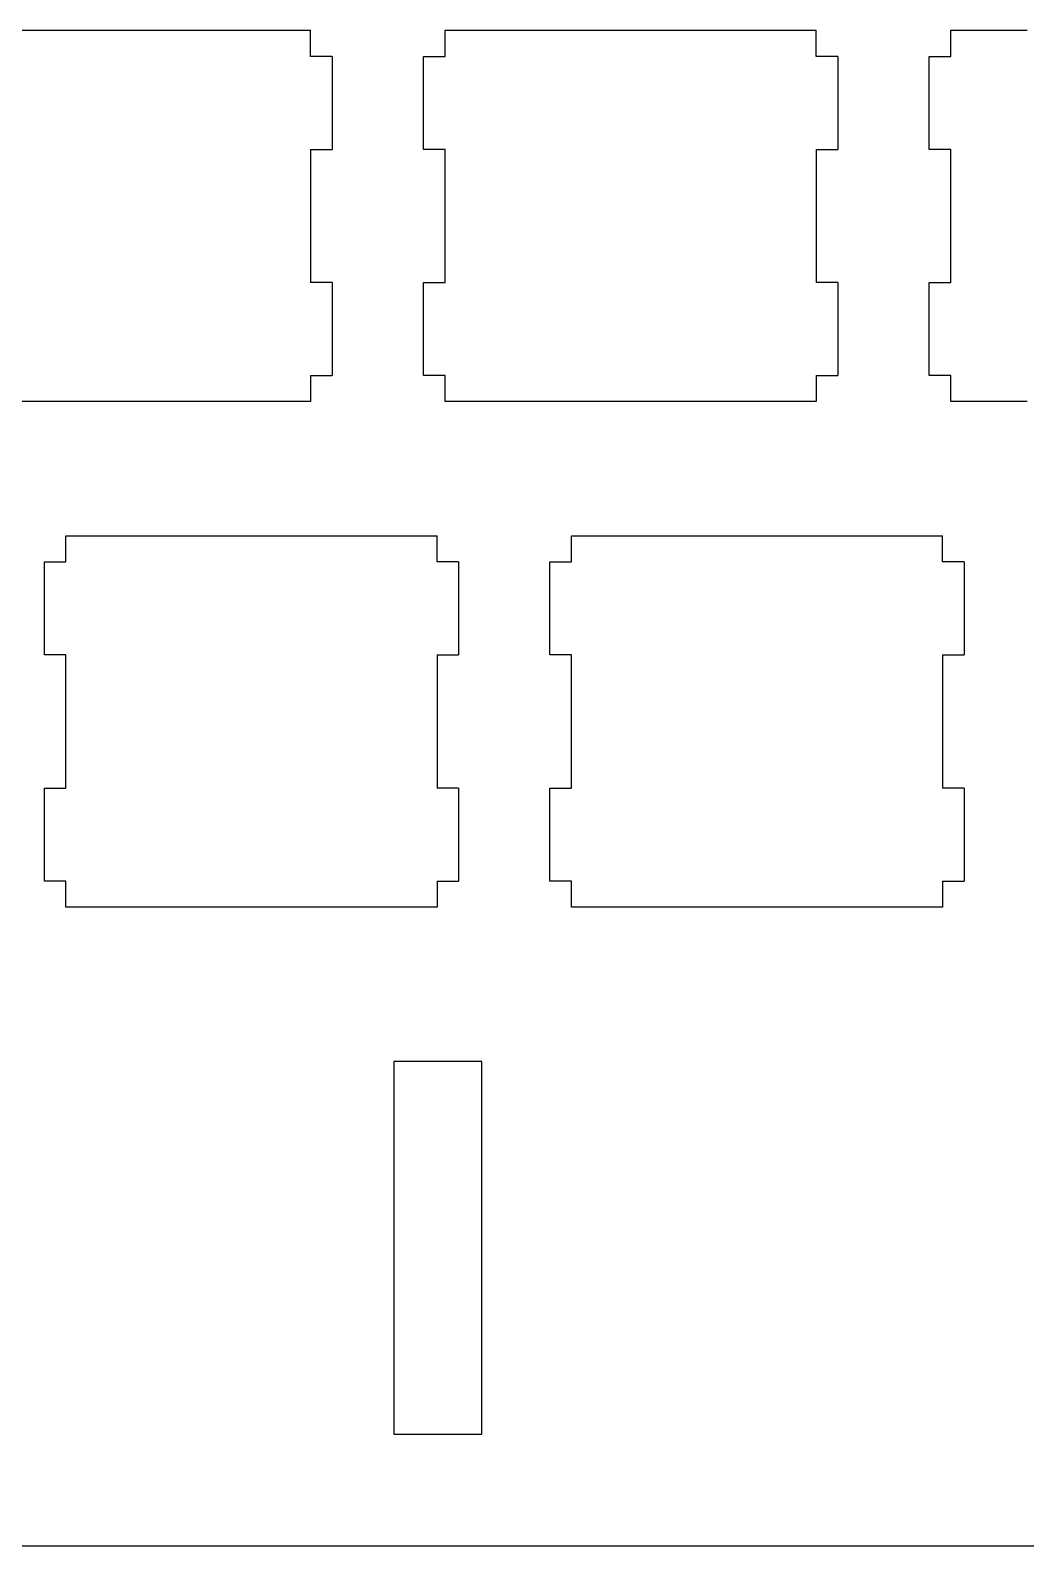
# Model space of a CAD drawing. Extents: x 16 to 306, y 20 to 120.
# Drawn here: x 76.7 to 114.1, y 19.8 to 76.7 of the extents above; entities that cross this region are included whole.
import ezdxf

# ---------------------------------------------------------------- set-up
doc = ezdxf.new("R2010")
doc.units = 0
doc.layers.add('LAYER_1', color=7, linetype='CONTINUOUS')

msp = doc.modelspace()

# ---------------------------------------------------------------- linework, layer by layer
at = {"layer": 'LAYER_1', "linetype": 'BYBLOCK'}
msp.add_line((20.023, 19.775), (280.468, 19.775), dxfattribs=at)
msp.add_lwpolyline([(90.348, 37.968), (90.348, 23.968), (93.648, 23.968), (93.648, 37.968)], close=True, dxfattribs=at)
msp.add_lwpolyline([(90.348, 37.968), (90.348, 23.968), (93.648, 23.968), (93.648, 37.968)], close=True, dxfattribs=at)
for points in [[(76.14, 76.718, 0), (76.888, 76.718, 0), (77.685, 76.718, 0), (78.519, 76.718, 0), (79.376, 76.718, 0), (80.246, 76.718, 0), (81.115, 76.718, 0), (81.973, 76.718, 0), (82.806, 76.718, 0), (83.603, 76.718, 0), (84.351, 76.718, 0), (85.039, 76.718, 0), (85.655, 76.718, 0), (86.185, 76.718, 0), (86.619, 76.718, 0), (86.944, 76.718, 0), (87.148, 76.718, 0), (87.218, 76.718, 0)], [(87.218, 75.739, 0), (87.218, 75.744, 0), (87.218, 75.759, 0), (87.218, 75.781, 0), (87.218, 75.812, 0), (87.218, 75.849, 0), (87.218, 75.892, 0), (87.218, 75.94, 0), (87.218, 75.993, 0), (87.218, 76.049, 0), (87.218, 76.107, 0), (87.218, 76.168, 0), (87.218, 76.229, 0), (87.218, 76.29, 0), (87.218, 76.35, 0), (87.218, 76.408, 0), (87.218, 76.464, 0), (87.218, 76.517, 0), (87.218, 76.565, 0), (87.218, 76.608, 0), (87.218, 76.645, 0), (87.218, 76.676, 0), (87.218, 76.699, 0), (87.218, 76.713, 0), (87.218, 76.718, 0)], [(92.273, 76.718, 0), (92.344, 76.718, 0), (92.547, 76.718, 0), (92.872, 76.718, 0), (93.306, 76.718, 0), (93.837, 76.718, 0), (94.452, 76.718, 0), (95.14, 76.718, 0), (95.888, 76.718, 0), (96.685, 76.718, 0), (97.519, 76.718, 0), (98.376, 76.718, 0), (99.246, 76.718, 0), (100.115, 76.718, 0), (100.973, 76.718, 0), (101.806, 76.718, 0), (102.603, 76.718, 0), (103.351, 76.718, 0), (104.039, 76.718, 0), (104.655, 76.718, 0), (105.185, 76.718, 0), (105.619, 76.718, 0), (105.944, 76.718, 0), (106.148, 76.718, 0), (106.218, 76.718, 0)], [(92.273, 75.739, 0), (92.273, 75.744, 0), (92.273, 75.759, 0), (92.273, 75.781, 0), (92.273, 75.812, 0), (92.273, 75.849, 0), (92.273, 75.892, 0), (92.273, 75.94, 0), (92.273, 75.993, 0), (92.273, 76.049, 0), (92.273, 76.107, 0), (92.273, 76.168, 0), (92.273, 76.229, 0), (92.273, 76.29, 0), (92.273, 76.35, 0), (92.273, 76.408, 0), (92.273, 76.464, 0), (92.273, 76.517, 0), (92.273, 76.565, 0), (92.273, 76.608, 0), (92.273, 76.645, 0), (92.273, 76.676, 0), (92.273, 76.699, 0), (92.273, 76.713, 0), (92.273, 76.718, 0)], [(106.218, 75.739, 0), (106.218, 75.744, 0), (106.218, 75.759, 0), (106.218, 75.781, 0), (106.218, 75.812, 0), (106.218, 75.849, 0), (106.218, 75.892, 0), (106.218, 75.94, 0), (106.218, 75.993, 0), (106.218, 76.049, 0), (106.218, 76.107, 0), (106.218, 76.168, 0), (106.218, 76.229, 0), (106.218, 76.29, 0), (106.218, 76.35, 0), (106.218, 76.408, 0), (106.218, 76.464, 0), (106.218, 76.517, 0), (106.218, 76.565, 0), (106.218, 76.608, 0), (106.218, 76.645, 0), (106.218, 76.676, 0), (106.218, 76.699, 0), (106.218, 76.713, 0), (106.218, 76.718, 0)], [(111.273, 76.718, 0), (111.344, 76.718, 0), (111.547, 76.718, 0), (111.872, 76.718, 0), (112.306, 76.718, 0), (112.837, 76.718, 0), (113.452, 76.718, 0), (114.14, 76.718, 0)], [(111.273, 75.739, 0), (111.273, 75.744, 0), (111.273, 75.759, 0), (111.273, 75.781, 0), (111.273, 75.812, 0), (111.273, 75.849, 0), (111.273, 75.892, 0), (111.273, 75.94, 0), (111.273, 75.993, 0), (111.273, 76.049, 0), (111.273, 76.107, 0), (111.273, 76.168, 0), (111.273, 76.229, 0), (111.273, 76.29, 0), (111.273, 76.35, 0), (111.273, 76.408, 0), (111.273, 76.464, 0), (111.273, 76.517, 0), (111.273, 76.565, 0), (111.273, 76.608, 0), (111.273, 76.645, 0), (111.273, 76.676, 0), (111.273, 76.699, 0), (111.273, 76.713, 0), (111.273, 76.718, 0)], [(88.03, 75.739, 0), (88.025, 75.739, 0), (88.014, 75.739, 0), (87.995, 75.739, 0), (87.969, 75.739, 0), (87.939, 75.739, 0), (87.903, 75.739, 0), (87.863, 75.739, 0), (87.819, 75.739, 0), (87.773, 75.739, 0), (87.724, 75.739, 0), (87.674, 75.739, 0), (87.624, 75.739, 0), (87.573, 75.739, 0), (87.523, 75.739, 0), (87.475, 75.739, 0), (87.429, 75.739, 0), (87.385, 75.739, 0), (87.345, 75.739, 0), (87.309, 75.739, 0), (87.278, 75.739, 0), (87.253, 75.739, 0), (87.234, 75.739, 0), (87.222, 75.739, 0), (87.218, 75.739, 0)], [(88.03, 75.739, 0), (88.03, 75.722, 0), (88.03, 75.671, 0), (88.03, 75.589, 0), (88.03, 75.48, 0), (88.03, 75.348, 0), (88.03, 75.193, 0), (88.03, 75.021, 0), (88.03, 74.833, 0), (88.03, 74.634, 0), (88.03, 74.425, 0), (88.03, 74.21, 0), (88.03, 73.992, 0), (88.03, 73.774, 0), (88.03, 73.56, 0), (88.03, 73.351, 0), (88.03, 73.151, 0), (88.03, 72.964, 0), (88.03, 72.791, 0), (88.03, 72.637, 0), (88.03, 72.504, 0), (88.03, 72.396, 0), (88.03, 72.314, 0), (88.03, 72.263, 0), (88.03, 72.245, 0)], [(91.462, 72.245, 0), (91.462, 72.263, 0), (91.462, 72.314, 0), (91.462, 72.396, 0), (91.462, 72.504, 0), (91.462, 72.637, 0), (91.462, 72.791, 0), (91.462, 72.964, 0), (91.462, 73.151, 0), (91.462, 73.351, 0), (91.462, 73.56, 0), (91.462, 73.774, 0), (91.462, 73.992, 0), (91.462, 74.21, 0), (91.462, 74.425, 0), (91.462, 74.634, 0), (91.462, 74.833, 0), (91.462, 75.021, 0), (91.462, 75.193, 0), (91.462, 75.348, 0), (91.462, 75.48, 0), (91.462, 75.589, 0), (91.462, 75.671, 0), (91.462, 75.722, 0), (91.462, 75.739, 0)], [(91.462, 75.739, 0), (91.466, 75.739, 0), (91.478, 75.739, 0), (91.497, 75.739, 0), (91.522, 75.739, 0), (91.553, 75.739, 0), (91.588, 75.739, 0), (91.628, 75.739, 0), (91.672, 75.739, 0), (91.718, 75.739, 0), (91.767, 75.739, 0), (91.817, 75.739, 0), (91.867, 75.739, 0), (91.918, 75.739, 0), (91.968, 75.739, 0), (92.016, 75.739, 0), (92.063, 75.739, 0), (92.106, 75.739, 0), (92.146, 75.739, 0), (92.182, 75.739, 0), (92.213, 75.739, 0), (92.238, 75.739, 0), (92.257, 75.739, 0), (92.269, 75.739, 0), (92.273, 75.739, 0)], [(107.03, 75.739, 0), (107.025, 75.739, 0), (107.014, 75.739, 0), (106.995, 75.739, 0), (106.969, 75.739, 0), (106.939, 75.739, 0), (106.903, 75.739, 0), (106.863, 75.739, 0), (106.819, 75.739, 0), (106.773, 75.739, 0), (106.724, 75.739, 0), (106.674, 75.739, 0), (106.624, 75.739, 0), (106.573, 75.739, 0), (106.523, 75.739, 0), (106.475, 75.739, 0), (106.429, 75.739, 0), (106.385, 75.739, 0), (106.345, 75.739, 0), (106.309, 75.739, 0), (106.278, 75.739, 0), (106.253, 75.739, 0), (106.234, 75.739, 0), (106.222, 75.739, 0), (106.218, 75.739, 0)], [(107.03, 75.739, 0), (107.03, 75.722, 0), (107.03, 75.671, 0), (107.03, 75.589, 0), (107.03, 75.48, 0), (107.03, 75.348, 0), (107.03, 75.193, 0), (107.03, 75.021, 0), (107.03, 74.833, 0), (107.03, 74.634, 0), (107.03, 74.425, 0), (107.03, 74.21, 0), (107.03, 73.992, 0), (107.03, 73.774, 0), (107.03, 73.56, 0), (107.03, 73.351, 0), (107.03, 73.151, 0), (107.03, 72.964, 0), (107.03, 72.791, 0), (107.03, 72.637, 0), (107.03, 72.504, 0), (107.03, 72.396, 0), (107.03, 72.314, 0), (107.03, 72.263, 0), (107.03, 72.245, 0)], [(110.462, 72.245, 0), (110.462, 72.263, 0), (110.462, 72.314, 0), (110.462, 72.396, 0), (110.462, 72.504, 0), (110.462, 72.637, 0), (110.462, 72.791, 0), (110.462, 72.964, 0), (110.462, 73.151, 0), (110.462, 73.351, 0), (110.462, 73.56, 0), (110.462, 73.774, 0), (110.462, 73.992, 0), (110.462, 74.21, 0), (110.462, 74.425, 0), (110.462, 74.634, 0), (110.462, 74.833, 0), (110.462, 75.021, 0), (110.462, 75.193, 0), (110.462, 75.348, 0), (110.462, 75.48, 0), (110.462, 75.589, 0), (110.462, 75.671, 0), (110.462, 75.722, 0), (110.462, 75.739, 0)], [(110.462, 75.739, 0), (110.466, 75.739, 0), (110.478, 75.739, 0), (110.497, 75.739, 0), (110.522, 75.739, 0), (110.553, 75.739, 0), (110.588, 75.739, 0), (110.628, 75.739, 0), (110.672, 75.739, 0), (110.718, 75.739, 0), (110.767, 75.739, 0), (110.817, 75.739, 0), (110.867, 75.739, 0), (110.918, 75.739, 0), (110.968, 75.739, 0), (111.016, 75.739, 0), (111.063, 75.739, 0), (111.106, 75.739, 0), (111.146, 75.739, 0), (111.182, 75.739, 0), (111.213, 75.739, 0), (111.238, 75.739, 0), (111.257, 75.739, 0), (111.269, 75.739, 0), (111.273, 75.739, 0)], [(87.218, 72.245, 0), (87.218, 72.22, 0), (87.218, 72.147, 0), (87.218, 72.031, 0), (87.218, 71.875, 0), (87.218, 71.685, 0), (87.218, 71.464, 0), (87.218, 71.217, 0), (87.218, 70.949, 0), (87.218, 70.663, 0), (87.218, 70.365, 0), (87.218, 70.057, 0), (87.218, 69.745, 0), (87.218, 69.434, 0), (87.218, 69.126, 0), (87.218, 68.827, 0), (87.218, 68.542, 0), (87.218, 68.273, 0), (87.218, 68.027, 0), (87.218, 67.806, 0), (87.218, 67.616, 0), (87.218, 67.46, 0), (87.218, 67.344, 0), (87.218, 67.271, 0), (87.218, 67.245, 0)], [(87.218, 72.245, 0), (87.222, 72.245, 0), (87.234, 72.245, 0), (87.253, 72.245, 0), (87.278, 72.245, 0), (87.309, 72.245, 0), (87.345, 72.245, 0), (87.385, 72.245, 0), (87.429, 72.245, 0), (87.475, 72.245, 0), (87.523, 72.245, 0), (87.573, 72.245, 0), (87.624, 72.245, 0), (87.674, 72.245, 0), (87.724, 72.245, 0), (87.773, 72.245, 0), (87.819, 72.245, 0), (87.863, 72.245, 0), (87.903, 72.245, 0), (87.939, 72.245, 0), (87.969, 72.245, 0), (87.995, 72.245, 0), (88.014, 72.245, 0), (88.025, 72.245, 0), (88.03, 72.245, 0)], [(92.273, 72.245, 0), (92.269, 72.245, 0), (92.257, 72.245, 0), (92.238, 72.245, 0), (92.213, 72.245, 0), (92.182, 72.245, 0), (92.146, 72.245, 0), (92.106, 72.245, 0), (92.063, 72.245, 0), (92.016, 72.245, 0), (91.968, 72.245, 0), (91.918, 72.245, 0), (91.867, 72.245, 0), (91.817, 72.245, 0), (91.767, 72.245, 0), (91.718, 72.245, 0), (91.672, 72.245, 0), (91.628, 72.245, 0), (91.588, 72.245, 0), (91.553, 72.245, 0), (91.522, 72.245, 0), (91.497, 72.245, 0), (91.478, 72.245, 0), (91.466, 72.245, 0), (91.462, 72.245, 0)], [(92.273, 67.245, 0), (92.273, 67.271, 0), (92.273, 67.344, 0), (92.273, 67.46, 0), (92.273, 67.616, 0), (92.273, 67.806, 0), (92.273, 68.027, 0), (92.273, 68.273, 0), (92.273, 68.542, 0), (92.273, 68.827, 0), (92.273, 69.126, 0), (92.273, 69.434, 0), (92.273, 69.745, 0), (92.273, 70.057, 0), (92.273, 70.365, 0), (92.273, 70.663, 0), (92.273, 70.949, 0), (92.273, 71.217, 0), (92.273, 71.464, 0), (92.273, 71.685, 0), (92.273, 71.875, 0), (92.273, 72.031, 0), (92.273, 72.147, 0), (92.273, 72.22, 0), (92.273, 72.245, 0)], [(106.218, 72.245, 0), (106.218, 72.22, 0), (106.218, 72.147, 0), (106.218, 72.031, 0), (106.218, 71.875, 0), (106.218, 71.685, 0), (106.218, 71.464, 0), (106.218, 71.217, 0), (106.218, 70.949, 0), (106.218, 70.663, 0), (106.218, 70.365, 0), (106.218, 70.057, 0), (106.218, 69.745, 0), (106.218, 69.434, 0), (106.218, 69.126, 0), (106.218, 68.827, 0), (106.218, 68.542, 0), (106.218, 68.273, 0), (106.218, 68.027, 0), (106.218, 67.806, 0), (106.218, 67.616, 0), (106.218, 67.46, 0), (106.218, 67.344, 0), (106.218, 67.271, 0), (106.218, 67.245, 0)], [(106.218, 72.245, 0), (106.222, 72.245, 0), (106.234, 72.245, 0), (106.253, 72.245, 0), (106.278, 72.245, 0), (106.309, 72.245, 0), (106.345, 72.245, 0), (106.385, 72.245, 0), (106.429, 72.245, 0), (106.475, 72.245, 0), (106.523, 72.245, 0), (106.573, 72.245, 0), (106.624, 72.245, 0), (106.674, 72.245, 0), (106.724, 72.245, 0), (106.773, 72.245, 0), (106.819, 72.245, 0), (106.863, 72.245, 0), (106.903, 72.245, 0), (106.939, 72.245, 0), (106.969, 72.245, 0), (106.995, 72.245, 0), (107.014, 72.245, 0), (107.025, 72.245, 0), (107.03, 72.245, 0)], [(111.273, 72.245, 0), (111.269, 72.245, 0), (111.257, 72.245, 0), (111.238, 72.245, 0), (111.213, 72.245, 0), (111.182, 72.245, 0), (111.146, 72.245, 0), (111.106, 72.245, 0), (111.063, 72.245, 0), (111.016, 72.245, 0), (110.968, 72.245, 0), (110.918, 72.245, 0), (110.867, 72.245, 0), (110.817, 72.245, 0), (110.767, 72.245, 0), (110.718, 72.245, 0), (110.672, 72.245, 0), (110.628, 72.245, 0), (110.588, 72.245, 0), (110.553, 72.245, 0), (110.522, 72.245, 0), (110.497, 72.245, 0), (110.478, 72.245, 0), (110.466, 72.245, 0), (110.462, 72.245, 0)], [(111.273, 67.245, 0), (111.273, 67.271, 0), (111.273, 67.344, 0), (111.273, 67.46, 0), (111.273, 67.616, 0), (111.273, 67.806, 0), (111.273, 68.027, 0), (111.273, 68.273, 0), (111.273, 68.542, 0), (111.273, 68.827, 0), (111.273, 69.126, 0), (111.273, 69.434, 0), (111.273, 69.745, 0), (111.273, 70.057, 0), (111.273, 70.365, 0), (111.273, 70.663, 0), (111.273, 70.949, 0), (111.273, 71.217, 0), (111.273, 71.464, 0), (111.273, 71.685, 0), (111.273, 71.875, 0), (111.273, 72.031, 0), (111.273, 72.147, 0), (111.273, 72.22, 0), (111.273, 72.245, 0)], [(88.03, 67.245, 0), (88.025, 67.245, 0), (88.014, 67.245, 0), (87.995, 67.245, 0), (87.969, 67.245, 0), (87.939, 67.245, 0), (87.903, 67.245, 0), (87.863, 67.245, 0), (87.819, 67.245, 0), (87.773, 67.245, 0), (87.724, 67.245, 0), (87.674, 67.245, 0), (87.624, 67.245, 0), (87.573, 67.245, 0), (87.523, 67.245, 0), (87.475, 67.245, 0), (87.429, 67.245, 0), (87.385, 67.245, 0), (87.345, 67.245, 0), (87.309, 67.245, 0), (87.278, 67.245, 0), (87.253, 67.245, 0), (87.234, 67.245, 0), (87.222, 67.245, 0), (87.218, 67.245, 0)], [(88.03, 67.245, 0), (88.03, 67.228, 0), (88.03, 67.177, 0), (88.03, 67.095, 0), (88.03, 66.987, 0), (88.03, 66.854, 0), (88.03, 66.699, 0), (88.03, 66.527, 0), (88.03, 66.34, 0), (88.03, 66.14, 0), (88.03, 65.931, 0), (88.03, 65.716, 0), (88.03, 65.498, 0), (88.03, 65.281, 0), (88.03, 65.066, 0), (88.03, 64.857, 0), (88.03, 64.657, 0), (88.03, 64.47, 0), (88.03, 64.297, 0), (88.03, 64.143, 0), (88.03, 64.01, 0), (88.03, 63.902, 0), (88.03, 63.82, 0), (88.03, 63.769, 0), (88.03, 63.751, 0)], [(91.462, 63.751, 0), (91.462, 63.769, 0), (91.462, 63.82, 0), (91.462, 63.902, 0), (91.462, 64.01, 0), (91.462, 64.143, 0), (91.462, 64.297, 0), (91.462, 64.47, 0), (91.462, 64.657, 0), (91.462, 64.857, 0), (91.462, 65.066, 0), (91.462, 65.281, 0), (91.462, 65.498, 0), (91.462, 65.716, 0), (91.462, 65.931, 0), (91.462, 66.14, 0), (91.462, 66.34, 0), (91.462, 66.527, 0), (91.462, 66.699, 0), (91.462, 66.854, 0), (91.462, 66.987, 0), (91.462, 67.095, 0), (91.462, 67.177, 0), (91.462, 67.228, 0), (91.462, 67.245, 0)], [(91.462, 67.245, 0), (91.466, 67.245, 0), (91.478, 67.245, 0), (91.497, 67.245, 0), (91.522, 67.245, 0), (91.553, 67.245, 0), (91.588, 67.245, 0), (91.628, 67.245, 0), (91.672, 67.245, 0), (91.718, 67.245, 0), (91.767, 67.245, 0), (91.817, 67.245, 0), (91.867, 67.245, 0), (91.918, 67.245, 0), (91.968, 67.245, 0), (92.016, 67.245, 0), (92.063, 67.245, 0), (92.106, 67.245, 0), (92.146, 67.245, 0), (92.182, 67.245, 0), (92.213, 67.245, 0), (92.238, 67.245, 0), (92.257, 67.245, 0), (92.269, 67.245, 0), (92.273, 67.245, 0)], [(107.03, 67.245, 0), (107.025, 67.245, 0), (107.014, 67.245, 0), (106.995, 67.245, 0), (106.969, 67.245, 0), (106.939, 67.245, 0), (106.903, 67.245, 0), (106.863, 67.245, 0), (106.819, 67.245, 0), (106.773, 67.245, 0), (106.724, 67.245, 0), (106.674, 67.245, 0), (106.624, 67.245, 0), (106.573, 67.245, 0), (106.523, 67.245, 0), (106.475, 67.245, 0), (106.429, 67.245, 0), (106.385, 67.245, 0), (106.345, 67.245, 0), (106.309, 67.245, 0), (106.278, 67.245, 0), (106.253, 67.245, 0), (106.234, 67.245, 0), (106.222, 67.245, 0), (106.218, 67.245, 0)], [(107.03, 67.245, 0), (107.03, 67.228, 0), (107.03, 67.177, 0), (107.03, 67.095, 0), (107.03, 66.987, 0), (107.03, 66.854, 0), (107.03, 66.699, 0), (107.03, 66.527, 0), (107.03, 66.34, 0), (107.03, 66.14, 0), (107.03, 65.931, 0), (107.03, 65.716, 0), (107.03, 65.498, 0), (107.03, 65.281, 0), (107.03, 65.066, 0), (107.03, 64.857, 0), (107.03, 64.657, 0), (107.03, 64.47, 0), (107.03, 64.297, 0), (107.03, 64.143, 0), (107.03, 64.01, 0), (107.03, 63.902, 0), (107.03, 63.82, 0), (107.03, 63.769, 0), (107.03, 63.751, 0)], [(110.462, 63.751, 0), (110.462, 63.769, 0), (110.462, 63.82, 0), (110.462, 63.902, 0), (110.462, 64.01, 0), (110.462, 64.143, 0), (110.462, 64.297, 0), (110.462, 64.47, 0), (110.462, 64.657, 0), (110.462, 64.857, 0), (110.462, 65.066, 0), (110.462, 65.281, 0), (110.462, 65.498, 0), (110.462, 65.716, 0), (110.462, 65.931, 0), (110.462, 66.14, 0), (110.462, 66.34, 0), (110.462, 66.527, 0), (110.462, 66.699, 0), (110.462, 66.854, 0), (110.462, 66.987, 0), (110.462, 67.095, 0), (110.462, 67.177, 0), (110.462, 67.228, 0), (110.462, 67.245, 0)], [(110.462, 67.245, 0), (110.466, 67.245, 0), (110.478, 67.245, 0), (110.497, 67.245, 0), (110.522, 67.245, 0), (110.553, 67.245, 0), (110.588, 67.245, 0), (110.628, 67.245, 0), (110.672, 67.245, 0), (110.718, 67.245, 0), (110.767, 67.245, 0), (110.817, 67.245, 0), (110.867, 67.245, 0), (110.918, 67.245, 0), (110.968, 67.245, 0), (111.016, 67.245, 0), (111.063, 67.245, 0), (111.106, 67.245, 0), (111.146, 67.245, 0), (111.182, 67.245, 0), (111.213, 67.245, 0), (111.238, 67.245, 0), (111.257, 67.245, 0), (111.269, 67.245, 0), (111.273, 67.245, 0)], [(87.218, 63.751, 0), (87.222, 63.751, 0), (87.234, 63.751, 0), (87.253, 63.751, 0), (87.278, 63.751, 0), (87.309, 63.751, 0), (87.345, 63.751, 0), (87.385, 63.751, 0), (87.429, 63.751, 0), (87.475, 63.751, 0), (87.523, 63.751, 0), (87.573, 63.751, 0), (87.624, 63.751, 0), (87.674, 63.751, 0), (87.724, 63.751, 0), (87.773, 63.751, 0), (87.819, 63.751, 0), (87.863, 63.751, 0), (87.903, 63.751, 0), (87.939, 63.751, 0), (87.969, 63.751, 0), (87.995, 63.751, 0), (88.014, 63.751, 0), (88.025, 63.751, 0), (88.03, 63.751, 0)], [(87.218, 63.751, 0), (87.218, 63.747, 0), (87.218, 63.732, 0), (87.218, 63.709, 0), (87.218, 63.679, 0), (87.218, 63.642, 0), (87.218, 63.599, 0), (87.218, 63.55, 0), (87.218, 63.498, 0), (87.218, 63.442, 0), (87.218, 63.383, 0), (87.218, 63.323, 0), (87.218, 63.262, 0), (87.218, 63.201, 0), (87.218, 63.141, 0), (87.218, 63.082, 0), (87.218, 63.027, 0), (87.218, 62.974, 0), (87.218, 62.926, 0), (87.218, 62.883, 0), (87.218, 62.845, 0), (87.218, 62.815, 0), (87.218, 62.792, 0), (87.218, 62.778, 0), (87.218, 62.773, 0)], [(92.273, 63.751, 0), (92.269, 63.751, 0), (92.257, 63.751, 0), (92.238, 63.751, 0), (92.213, 63.751, 0), (92.182, 63.751, 0), (92.146, 63.751, 0), (92.106, 63.751, 0), (92.063, 63.751, 0), (92.016, 63.751, 0), (91.968, 63.751, 0), (91.918, 63.751, 0), (91.867, 63.751, 0), (91.817, 63.751, 0), (91.767, 63.751, 0), (91.718, 63.751, 0), (91.672, 63.751, 0), (91.628, 63.751, 0), (91.588, 63.751, 0), (91.553, 63.751, 0), (91.522, 63.751, 0), (91.497, 63.751, 0), (91.478, 63.751, 0), (91.466, 63.751, 0), (91.462, 63.751, 0)], [(92.273, 62.773, 0), (92.273, 62.778, 0), (92.273, 62.792, 0), (92.273, 62.815, 0), (92.273, 62.845, 0), (92.273, 62.883, 0), (92.273, 62.926, 0), (92.273, 62.974, 0), (92.273, 63.027, 0), (92.273, 63.082, 0), (92.273, 63.141, 0), (92.273, 63.201, 0), (92.273, 63.262, 0), (92.273, 63.323, 0), (92.273, 63.383, 0), (92.273, 63.442, 0), (92.273, 63.498, 0), (92.273, 63.55, 0), (92.273, 63.599, 0), (92.273, 63.642, 0), (92.273, 63.679, 0), (92.273, 63.709, 0), (92.273, 63.732, 0), (92.273, 63.747, 0), (92.273, 63.751, 0)], [(106.218, 63.751, 0), (106.222, 63.751, 0), (106.234, 63.751, 0), (106.253, 63.751, 0), (106.278, 63.751, 0), (106.309, 63.751, 0), (106.345, 63.751, 0), (106.385, 63.751, 0), (106.429, 63.751, 0), (106.475, 63.751, 0), (106.523, 63.751, 0), (106.573, 63.751, 0), (106.624, 63.751, 0), (106.674, 63.751, 0), (106.724, 63.751, 0), (106.773, 63.751, 0), (106.819, 63.751, 0), (106.863, 63.751, 0), (106.903, 63.751, 0), (106.939, 63.751, 0), (106.969, 63.751, 0), (106.995, 63.751, 0), (107.014, 63.751, 0), (107.025, 63.751, 0), (107.03, 63.751, 0)], [(106.218, 63.751, 0), (106.218, 63.747, 0), (106.218, 63.732, 0), (106.218, 63.709, 0), (106.218, 63.679, 0), (106.218, 63.642, 0), (106.218, 63.599, 0), (106.218, 63.55, 0), (106.218, 63.498, 0), (106.218, 63.442, 0), (106.218, 63.383, 0), (106.218, 63.323, 0), (106.218, 63.262, 0), (106.218, 63.201, 0), (106.218, 63.141, 0), (106.218, 63.082, 0), (106.218, 63.027, 0), (106.218, 62.974, 0), (106.218, 62.926, 0), (106.218, 62.883, 0), (106.218, 62.845, 0), (106.218, 62.815, 0), (106.218, 62.792, 0), (106.218, 62.778, 0), (106.218, 62.773, 0)], [(111.273, 63.751, 0), (111.269, 63.751, 0), (111.257, 63.751, 0), (111.238, 63.751, 0), (111.213, 63.751, 0), (111.182, 63.751, 0), (111.146, 63.751, 0), (111.106, 63.751, 0), (111.063, 63.751, 0), (111.016, 63.751, 0), (110.968, 63.751, 0), (110.918, 63.751, 0), (110.867, 63.751, 0), (110.817, 63.751, 0), (110.767, 63.751, 0), (110.718, 63.751, 0), (110.672, 63.751, 0), (110.628, 63.751, 0), (110.588, 63.751, 0), (110.553, 63.751, 0), (110.522, 63.751, 0), (110.497, 63.751, 0), (110.478, 63.751, 0), (110.466, 63.751, 0), (110.462, 63.751, 0)], [(111.273, 62.773, 0), (111.273, 62.778, 0), (111.273, 62.792, 0), (111.273, 62.815, 0), (111.273, 62.845, 0), (111.273, 62.883, 0), (111.273, 62.926, 0), (111.273, 62.974, 0), (111.273, 63.027, 0), (111.273, 63.082, 0), (111.273, 63.141, 0), (111.273, 63.201, 0), (111.273, 63.262, 0), (111.273, 63.323, 0), (111.273, 63.383, 0), (111.273, 63.442, 0), (111.273, 63.498, 0), (111.273, 63.55, 0), (111.273, 63.599, 0), (111.273, 63.642, 0), (111.273, 63.679, 0), (111.273, 63.709, 0), (111.273, 63.732, 0), (111.273, 63.747, 0), (111.273, 63.751, 0)], [(87.218, 62.773, 0), (87.148, 62.773, 0), (86.944, 62.773, 0), (86.619, 62.773, 0), (86.185, 62.773, 0), (85.655, 62.773, 0), (85.039, 62.773, 0), (84.351, 62.773, 0), (83.603, 62.773, 0), (82.806, 62.773, 0), (81.973, 62.773, 0), (81.115, 62.773, 0), (80.246, 62.773, 0), (79.376, 62.773, 0), (78.519, 62.773, 0), (77.685, 62.773, 0), (76.888, 62.773, 0), (76.14, 62.773, 0)], [(106.218, 62.773, 0), (106.148, 62.773, 0), (105.944, 62.773, 0), (105.619, 62.773, 0), (105.185, 62.773, 0), (104.655, 62.773, 0), (104.039, 62.773, 0), (103.351, 62.773, 0), (102.603, 62.773, 0), (101.806, 62.773, 0), (100.973, 62.773, 0), (100.115, 62.773, 0), (99.246, 62.773, 0), (98.376, 62.773, 0), (97.519, 62.773, 0), (96.685, 62.773, 0), (95.888, 62.773, 0), (95.14, 62.773, 0), (94.452, 62.773, 0), (93.837, 62.773, 0), (93.306, 62.773, 0), (92.872, 62.773, 0), (92.547, 62.773, 0), (92.344, 62.773, 0), (92.273, 62.773, 0)], [(114.14, 62.773, 0), (113.452, 62.773, 0), (112.837, 62.773, 0), (112.306, 62.773, 0), (111.872, 62.773, 0), (111.547, 62.773, 0), (111.344, 62.773, 0), (111.273, 62.773, 0)], [(78.023, 57.718, 0), (78.094, 57.718, 0), (78.297, 57.718, 0), (78.622, 57.718, 0), (79.056, 57.718, 0), (79.587, 57.718, 0), (80.202, 57.718, 0), (80.89, 57.718, 0), (81.638, 57.718, 0), (82.435, 57.718, 0), (83.269, 57.718, 0), (84.126, 57.718, 0), (84.996, 57.718, 0), (85.865, 57.718, 0), (86.723, 57.718, 0), (87.556, 57.718, 0), (88.353, 57.718, 0), (89.101, 57.718, 0), (89.789, 57.718, 0), (90.405, 57.718, 0), (90.935, 57.718, 0), (91.369, 57.718, 0), (91.694, 57.718, 0), (91.898, 57.718, 0), (91.968, 57.718, 0)], [(78.023, 56.739, 0), (78.023, 56.744, 0), (78.023, 56.759, 0), (78.023, 56.781, 0), (78.023, 56.812, 0), (78.023, 56.849, 0), (78.023, 56.892, 0), (78.023, 56.94, 0), (78.023, 56.993, 0), (78.023, 57.049, 0), (78.023, 57.107, 0), (78.023, 57.168, 0), (78.023, 57.229, 0), (78.023, 57.29, 0), (78.023, 57.35, 0), (78.023, 57.408, 0), (78.023, 57.464, 0), (78.023, 57.517, 0), (78.023, 57.565, 0), (78.023, 57.608, 0), (78.023, 57.645, 0), (78.023, 57.676, 0), (78.023, 57.699, 0), (78.023, 57.713, 0), (78.023, 57.718, 0)], [(91.968, 56.739, 0), (91.968, 56.744, 0), (91.968, 56.759, 0), (91.968, 56.781, 0), (91.968, 56.812, 0), (91.968, 56.849, 0), (91.968, 56.892, 0), (91.968, 56.94, 0), (91.968, 56.993, 0), (91.968, 57.049, 0), (91.968, 57.107, 0), (91.968, 57.168, 0), (91.968, 57.229, 0), (91.968, 57.29, 0), (91.968, 57.35, 0), (91.968, 57.408, 0), (91.968, 57.464, 0), (91.968, 57.517, 0), (91.968, 57.565, 0), (91.968, 57.608, 0), (91.968, 57.645, 0), (91.968, 57.676, 0), (91.968, 57.699, 0), (91.968, 57.713, 0), (91.968, 57.718, 0)], [(97.023, 57.718, 0), (97.094, 57.718, 0), (97.297, 57.718, 0), (97.622, 57.718, 0), (98.056, 57.718, 0), (98.587, 57.718, 0), (99.202, 57.718, 0), (99.89, 57.718, 0), (100.638, 57.718, 0), (101.435, 57.718, 0), (102.269, 57.718, 0), (103.126, 57.718, 0), (103.996, 57.718, 0), (104.865, 57.718, 0), (105.723, 57.718, 0), (106.556, 57.718, 0), (107.353, 57.718, 0), (108.101, 57.718, 0), (108.789, 57.718, 0), (109.405, 57.718, 0), (109.935, 57.718, 0), (110.369, 57.718, 0), (110.694, 57.718, 0), (110.898, 57.718, 0), (110.968, 57.718, 0)], [(97.023, 56.739, 0), (97.023, 56.744, 0), (97.023, 56.759, 0), (97.023, 56.781, 0), (97.023, 56.812, 0), (97.023, 56.849, 0), (97.023, 56.892, 0), (97.023, 56.94, 0), (97.023, 56.993, 0), (97.023, 57.049, 0), (97.023, 57.107, 0), (97.023, 57.168, 0), (97.023, 57.229, 0), (97.023, 57.29, 0), (97.023, 57.35, 0), (97.023, 57.408, 0), (97.023, 57.464, 0), (97.023, 57.517, 0), (97.023, 57.565, 0), (97.023, 57.608, 0), (97.023, 57.645, 0), (97.023, 57.676, 0), (97.023, 57.699, 0), (97.023, 57.713, 0), (97.023, 57.718, 0)], [(110.968, 56.739, 0), (110.968, 56.744, 0), (110.968, 56.759, 0), (110.968, 56.781, 0), (110.968, 56.812, 0), (110.968, 56.849, 0), (110.968, 56.892, 0), (110.968, 56.94, 0), (110.968, 56.993, 0), (110.968, 57.049, 0), (110.968, 57.107, 0), (110.968, 57.168, 0), (110.968, 57.229, 0), (110.968, 57.29, 0), (110.968, 57.35, 0), (110.968, 57.408, 0), (110.968, 57.464, 0), (110.968, 57.517, 0), (110.968, 57.565, 0), (110.968, 57.608, 0), (110.968, 57.645, 0), (110.968, 57.676, 0), (110.968, 57.699, 0), (110.968, 57.713, 0), (110.968, 57.718, 0)], [(77.212, 53.245, 0), (77.212, 53.263, 0), (77.212, 53.314, 0), (77.212, 53.396, 0), (77.212, 53.504, 0), (77.212, 53.637, 0), (77.212, 53.791, 0), (77.212, 53.964, 0), (77.212, 54.151, 0), (77.212, 54.351, 0), (77.212, 54.56, 0), (77.212, 54.774, 0), (77.212, 54.992, 0), (77.212, 55.21, 0), (77.212, 55.425, 0), (77.212, 55.634, 0), (77.212, 55.833, 0), (77.212, 56.021, 0), (77.212, 56.193, 0), (77.212, 56.348, 0), (77.212, 56.48, 0), (77.212, 56.589, 0), (77.212, 56.671, 0), (77.212, 56.722, 0), (77.212, 56.739, 0)], [(77.212, 56.739, 0), (77.216, 56.739, 0), (77.228, 56.739, 0), (77.247, 56.739, 0), (77.272, 56.739, 0), (77.303, 56.739, 0), (77.338, 56.739, 0), (77.378, 56.739, 0), (77.422, 56.739, 0), (77.468, 56.739, 0), (77.517, 56.739, 0), (77.567, 56.739, 0), (77.617, 56.739, 0), (77.668, 56.739, 0), (77.718, 56.739, 0), (77.766, 56.739, 0), (77.813, 56.739, 0), (77.856, 56.739, 0), (77.896, 56.739, 0), (77.932, 56.739, 0), (77.963, 56.739, 0), (77.988, 56.739, 0), (78.007, 56.739, 0), (78.019, 56.739, 0), (78.023, 56.739, 0)], [(92.78, 56.739, 0), (92.775, 56.739, 0), (92.764, 56.739, 0), (92.745, 56.739, 0), (92.719, 56.739, 0), (92.689, 56.739, 0), (92.653, 56.739, 0), (92.613, 56.739, 0), (92.569, 56.739, 0), (92.523, 56.739, 0), (92.474, 56.739, 0), (92.424, 56.739, 0), (92.374, 56.739, 0), (92.323, 56.739, 0), (92.273, 56.739, 0), (92.225, 56.739, 0), (92.179, 56.739, 0), (92.135, 56.739, 0), (92.095, 56.739, 0), (92.059, 56.739, 0), (92.028, 56.739, 0), (92.003, 56.739, 0), (91.984, 56.739, 0), (91.972, 56.739, 0), (91.968, 56.739, 0)], [(92.78, 56.739, 0), (92.78, 56.722, 0), (92.78, 56.671, 0), (92.78, 56.589, 0), (92.78, 56.48, 0), (92.78, 56.348, 0), (92.78, 56.193, 0), (92.78, 56.021, 0), (92.78, 55.833, 0), (92.78, 55.634, 0), (92.78, 55.425, 0), (92.78, 55.21, 0), (92.78, 54.992, 0), (92.78, 54.774, 0), (92.78, 54.56, 0), (92.78, 54.351, 0), (92.78, 54.151, 0), (92.78, 53.964, 0), (92.78, 53.791, 0), (92.78, 53.637, 0), (92.78, 53.504, 0), (92.78, 53.396, 0), (92.78, 53.314, 0), (92.78, 53.263, 0), (92.78, 53.245, 0)], [(96.212, 53.245, 0), (96.212, 53.263, 0), (96.212, 53.314, 0), (96.212, 53.396, 0), (96.212, 53.504, 0), (96.212, 53.637, 0), (96.212, 53.791, 0), (96.212, 53.964, 0), (96.212, 54.151, 0), (96.212, 54.351, 0), (96.212, 54.56, 0), (96.212, 54.774, 0), (96.212, 54.992, 0), (96.212, 55.21, 0), (96.212, 55.425, 0), (96.212, 55.634, 0), (96.212, 55.833, 0), (96.212, 56.021, 0), (96.212, 56.193, 0), (96.212, 56.348, 0), (96.212, 56.48, 0), (96.212, 56.589, 0), (96.212, 56.671, 0), (96.212, 56.722, 0), (96.212, 56.739, 0)], [(96.212, 56.739, 0), (96.216, 56.739, 0), (96.228, 56.739, 0), (96.247, 56.739, 0), (96.272, 56.739, 0), (96.303, 56.739, 0), (96.338, 56.739, 0), (96.378, 56.739, 0), (96.422, 56.739, 0), (96.468, 56.739, 0), (96.517, 56.739, 0), (96.567, 56.739, 0), (96.617, 56.739, 0), (96.668, 56.739, 0), (96.718, 56.739, 0), (96.766, 56.739, 0), (96.813, 56.739, 0), (96.856, 56.739, 0), (96.896, 56.739, 0), (96.932, 56.739, 0), (96.963, 56.739, 0), (96.988, 56.739, 0), (97.007, 56.739, 0), (97.019, 56.739, 0), (97.023, 56.739, 0)], [(111.78, 56.739, 0), (111.775, 56.739, 0), (111.764, 56.739, 0), (111.745, 56.739, 0), (111.719, 56.739, 0), (111.689, 56.739, 0), (111.653, 56.739, 0), (111.613, 56.739, 0), (111.569, 56.739, 0), (111.523, 56.739, 0), (111.474, 56.739, 0), (111.424, 56.739, 0), (111.374, 56.739, 0), (111.323, 56.739, 0), (111.273, 56.739, 0), (111.225, 56.739, 0), (111.179, 56.739, 0), (111.135, 56.739, 0), (111.095, 56.739, 0), (111.059, 56.739, 0), (111.028, 56.739, 0), (111.003, 56.739, 0), (110.984, 56.739, 0), (110.972, 56.739, 0), (110.968, 56.739, 0)], [(111.78, 56.739, 0), (111.78, 56.722, 0), (111.78, 56.671, 0), (111.78, 56.589, 0), (111.78, 56.48, 0), (111.78, 56.348, 0), (111.78, 56.193, 0), (111.78, 56.021, 0), (111.78, 55.833, 0), (111.78, 55.634, 0), (111.78, 55.425, 0), (111.78, 55.21, 0), (111.78, 54.992, 0), (111.78, 54.774, 0), (111.78, 54.56, 0), (111.78, 54.351, 0), (111.78, 54.151, 0), (111.78, 53.964, 0), (111.78, 53.791, 0), (111.78, 53.637, 0), (111.78, 53.504, 0), (111.78, 53.396, 0), (111.78, 53.314, 0), (111.78, 53.263, 0), (111.78, 53.245, 0)], [(78.023, 53.245, 0), (78.019, 53.245, 0), (78.007, 53.245, 0), (77.988, 53.245, 0), (77.963, 53.245, 0), (77.932, 53.245, 0), (77.896, 53.245, 0), (77.856, 53.245, 0), (77.813, 53.245, 0), (77.766, 53.245, 0), (77.718, 53.245, 0), (77.668, 53.245, 0), (77.617, 53.245, 0), (77.567, 53.245, 0), (77.517, 53.245, 0), (77.468, 53.245, 0), (77.422, 53.245, 0), (77.378, 53.245, 0), (77.338, 53.245, 0), (77.303, 53.245, 0), (77.272, 53.245, 0), (77.247, 53.245, 0), (77.228, 53.245, 0), (77.216, 53.245, 0), (77.212, 53.245, 0)], [(78.023, 48.245, 0), (78.023, 48.271, 0), (78.023, 48.344, 0), (78.023, 48.46, 0), (78.023, 48.616, 0), (78.023, 48.806, 0), (78.023, 49.027, 0), (78.023, 49.273, 0), (78.023, 49.542, 0), (78.023, 49.827, 0), (78.023, 50.126, 0), (78.023, 50.434, 0), (78.023, 50.745, 0), (78.023, 51.057, 0), (78.023, 51.365, 0), (78.023, 51.663, 0), (78.023, 51.949, 0), (78.023, 52.217, 0), (78.023, 52.464, 0), (78.023, 52.685, 0), (78.023, 52.875, 0), (78.023, 53.031, 0), (78.023, 53.147, 0), (78.023, 53.22, 0), (78.023, 53.245, 0)], [(91.968, 53.245, 0), (91.968, 53.22, 0), (91.968, 53.147, 0), (91.968, 53.031, 0), (91.968, 52.875, 0), (91.968, 52.685, 0), (91.968, 52.464, 0), (91.968, 52.217, 0), (91.968, 51.949, 0), (91.968, 51.663, 0), (91.968, 51.365, 0), (91.968, 51.057, 0), (91.968, 50.745, 0), (91.968, 50.434, 0), (91.968, 50.126, 0), (91.968, 49.827, 0), (91.968, 49.542, 0), (91.968, 49.273, 0), (91.968, 49.027, 0), (91.968, 48.806, 0), (91.968, 48.616, 0), (91.968, 48.46, 0), (91.968, 48.344, 0), (91.968, 48.271, 0), (91.968, 48.245, 0)], [(91.968, 53.245, 0), (91.972, 53.245, 0), (91.984, 53.245, 0), (92.003, 53.245, 0), (92.028, 53.245, 0), (92.059, 53.245, 0), (92.095, 53.245, 0), (92.135, 53.245, 0), (92.179, 53.245, 0), (92.225, 53.245, 0), (92.273, 53.245, 0), (92.323, 53.245, 0), (92.374, 53.245, 0), (92.424, 53.245, 0), (92.474, 53.245, 0), (92.523, 53.245, 0), (92.569, 53.245, 0), (92.613, 53.245, 0), (92.653, 53.245, 0), (92.689, 53.245, 0), (92.719, 53.245, 0), (92.745, 53.245, 0), (92.764, 53.245, 0), (92.775, 53.245, 0), (92.78, 53.245, 0)], [(97.023, 53.245, 0), (97.019, 53.245, 0), (97.007, 53.245, 0), (96.988, 53.245, 0), (96.963, 53.245, 0), (96.932, 53.245, 0), (96.896, 53.245, 0), (96.856, 53.245, 0), (96.813, 53.245, 0), (96.766, 53.245, 0), (96.718, 53.245, 0), (96.668, 53.245, 0), (96.617, 53.245, 0), (96.567, 53.245, 0), (96.517, 53.245, 0), (96.468, 53.245, 0), (96.422, 53.245, 0), (96.378, 53.245, 0), (96.338, 53.245, 0), (96.303, 53.245, 0), (96.272, 53.245, 0), (96.247, 53.245, 0), (96.228, 53.245, 0), (96.216, 53.245, 0), (96.212, 53.245, 0)], [(97.023, 48.245, 0), (97.023, 48.271, 0), (97.023, 48.344, 0), (97.023, 48.46, 0), (97.023, 48.616, 0), (97.023, 48.806, 0), (97.023, 49.027, 0), (97.023, 49.273, 0), (97.023, 49.542, 0), (97.023, 49.827, 0), (97.023, 50.126, 0), (97.023, 50.434, 0), (97.023, 50.745, 0), (97.023, 51.057, 0), (97.023, 51.365, 0), (97.023, 51.663, 0), (97.023, 51.949, 0), (97.023, 52.217, 0), (97.023, 52.464, 0), (97.023, 52.685, 0), (97.023, 52.875, 0), (97.023, 53.031, 0), (97.023, 53.147, 0), (97.023, 53.22, 0), (97.023, 53.245, 0)], [(110.968, 53.245, 0), (110.968, 53.22, 0), (110.968, 53.147, 0), (110.968, 53.031, 0), (110.968, 52.875, 0), (110.968, 52.685, 0), (110.968, 52.464, 0), (110.968, 52.217, 0), (110.968, 51.949, 0), (110.968, 51.663, 0), (110.968, 51.365, 0), (110.968, 51.057, 0), (110.968, 50.745, 0), (110.968, 50.434, 0), (110.968, 50.126, 0), (110.968, 49.827, 0), (110.968, 49.542, 0), (110.968, 49.273, 0), (110.968, 49.027, 0), (110.968, 48.806, 0), (110.968, 48.616, 0), (110.968, 48.46, 0), (110.968, 48.344, 0), (110.968, 48.271, 0), (110.968, 48.245, 0)], [(110.968, 53.245, 0), (110.972, 53.245, 0), (110.984, 53.245, 0), (111.003, 53.245, 0), (111.028, 53.245, 0), (111.059, 53.245, 0), (111.095, 53.245, 0), (111.135, 53.245, 0), (111.179, 53.245, 0), (111.225, 53.245, 0), (111.273, 53.245, 0), (111.323, 53.245, 0), (111.374, 53.245, 0), (111.424, 53.245, 0), (111.474, 53.245, 0), (111.523, 53.245, 0), (111.569, 53.245, 0), (111.613, 53.245, 0), (111.653, 53.245, 0), (111.689, 53.245, 0), (111.719, 53.245, 0), (111.745, 53.245, 0), (111.764, 53.245, 0), (111.775, 53.245, 0), (111.78, 53.245, 0)], [(77.212, 44.751, 0), (77.212, 44.769, 0), (77.212, 44.82, 0), (77.212, 44.902, 0), (77.212, 45.01, 0), (77.212, 45.143, 0), (77.212, 45.297, 0), (77.212, 45.47, 0), (77.212, 45.657, 0), (77.212, 45.857, 0), (77.212, 46.066, 0), (77.212, 46.281, 0), (77.212, 46.498, 0), (77.212, 46.716, 0), (77.212, 46.931, 0), (77.212, 47.14, 0), (77.212, 47.34, 0), (77.212, 47.527, 0), (77.212, 47.699, 0), (77.212, 47.854, 0), (77.212, 47.987, 0), (77.212, 48.095, 0), (77.212, 48.177, 0), (77.212, 48.228, 0), (77.212, 48.245, 0)], [(77.212, 48.245, 0), (77.216, 48.245, 0), (77.228, 48.245, 0), (77.247, 48.245, 0), (77.272, 48.245, 0), (77.303, 48.245, 0), (77.338, 48.245, 0), (77.378, 48.245, 0), (77.422, 48.245, 0), (77.468, 48.245, 0), (77.517, 48.245, 0), (77.567, 48.245, 0), (77.617, 48.245, 0), (77.668, 48.245, 0), (77.718, 48.245, 0), (77.766, 48.245, 0), (77.813, 48.245, 0), (77.856, 48.245, 0), (77.896, 48.245, 0), (77.932, 48.245, 0), (77.963, 48.245, 0), (77.988, 48.245, 0), (78.007, 48.245, 0), (78.019, 48.245, 0), (78.023, 48.245, 0)], [(92.78, 48.245, 0), (92.775, 48.245, 0), (92.764, 48.245, 0), (92.745, 48.245, 0), (92.719, 48.245, 0), (92.689, 48.245, 0), (92.653, 48.245, 0), (92.613, 48.245, 0), (92.569, 48.245, 0), (92.523, 48.245, 0), (92.474, 48.245, 0), (92.424, 48.245, 0), (92.374, 48.245, 0), (92.323, 48.245, 0), (92.273, 48.245, 0), (92.225, 48.245, 0), (92.179, 48.245, 0), (92.135, 48.245, 0), (92.095, 48.245, 0), (92.059, 48.245, 0), (92.028, 48.245, 0), (92.003, 48.245, 0), (91.984, 48.245, 0), (91.972, 48.245, 0), (91.968, 48.245, 0)], [(92.78, 48.245, 0), (92.78, 48.228, 0), (92.78, 48.177, 0), (92.78, 48.095, 0), (92.78, 47.987, 0), (92.78, 47.854, 0), (92.78, 47.699, 0), (92.78, 47.527, 0), (92.78, 47.34, 0), (92.78, 47.14, 0), (92.78, 46.931, 0), (92.78, 46.716, 0), (92.78, 46.498, 0), (92.78, 46.281, 0), (92.78, 46.066, 0), (92.78, 45.857, 0), (92.78, 45.657, 0), (92.78, 45.47, 0), (92.78, 45.297, 0), (92.78, 45.143, 0), (92.78, 45.01, 0), (92.78, 44.902, 0), (92.78, 44.82, 0), (92.78, 44.769, 0), (92.78, 44.751, 0)], [(96.212, 44.751, 0), (96.212, 44.769, 0), (96.212, 44.82, 0), (96.212, 44.902, 0), (96.212, 45.01, 0), (96.212, 45.143, 0), (96.212, 45.297, 0), (96.212, 45.47, 0), (96.212, 45.657, 0), (96.212, 45.857, 0), (96.212, 46.066, 0), (96.212, 46.281, 0), (96.212, 46.498, 0), (96.212, 46.716, 0), (96.212, 46.931, 0), (96.212, 47.14, 0), (96.212, 47.34, 0), (96.212, 47.527, 0), (96.212, 47.699, 0), (96.212, 47.854, 0), (96.212, 47.987, 0), (96.212, 48.095, 0), (96.212, 48.177, 0), (96.212, 48.228, 0), (96.212, 48.245, 0)], [(96.212, 48.245, 0), (96.216, 48.245, 0), (96.228, 48.245, 0), (96.247, 48.245, 0), (96.272, 48.245, 0), (96.303, 48.245, 0), (96.338, 48.245, 0), (96.378, 48.245, 0), (96.422, 48.245, 0), (96.468, 48.245, 0), (96.517, 48.245, 0), (96.567, 48.245, 0), (96.617, 48.245, 0), (96.668, 48.245, 0), (96.718, 48.245, 0), (96.766, 48.245, 0), (96.813, 48.245, 0), (96.856, 48.245, 0), (96.896, 48.245, 0), (96.932, 48.245, 0), (96.963, 48.245, 0), (96.988, 48.245, 0), (97.007, 48.245, 0), (97.019, 48.245, 0), (97.023, 48.245, 0)], [(111.78, 48.245, 0), (111.775, 48.245, 0), (111.764, 48.245, 0), (111.745, 48.245, 0), (111.719, 48.245, 0), (111.689, 48.245, 0), (111.653, 48.245, 0), (111.613, 48.245, 0), (111.569, 48.245, 0), (111.523, 48.245, 0), (111.474, 48.245, 0), (111.424, 48.245, 0), (111.374, 48.245, 0), (111.323, 48.245, 0), (111.273, 48.245, 0), (111.225, 48.245, 0), (111.179, 48.245, 0), (111.135, 48.245, 0), (111.095, 48.245, 0), (111.059, 48.245, 0), (111.028, 48.245, 0), (111.003, 48.245, 0), (110.984, 48.245, 0), (110.972, 48.245, 0), (110.968, 48.245, 0)], [(111.78, 48.245, 0), (111.78, 48.228, 0), (111.78, 48.177, 0), (111.78, 48.095, 0), (111.78, 47.987, 0), (111.78, 47.854, 0), (111.78, 47.699, 0), (111.78, 47.527, 0), (111.78, 47.34, 0), (111.78, 47.14, 0), (111.78, 46.931, 0), (111.78, 46.716, 0), (111.78, 46.498, 0), (111.78, 46.281, 0), (111.78, 46.066, 0), (111.78, 45.857, 0), (111.78, 45.657, 0), (111.78, 45.47, 0), (111.78, 45.297, 0), (111.78, 45.143, 0), (111.78, 45.01, 0), (111.78, 44.902, 0), (111.78, 44.82, 0), (111.78, 44.769, 0), (111.78, 44.751, 0)], [(78.023, 44.751, 0), (78.019, 44.751, 0), (78.007, 44.751, 0), (77.988, 44.751, 0), (77.963, 44.751, 0), (77.932, 44.751, 0), (77.896, 44.751, 0), (77.856, 44.751, 0), (77.813, 44.751, 0), (77.766, 44.751, 0), (77.718, 44.751, 0), (77.668, 44.751, 0), (77.617, 44.751, 0), (77.567, 44.751, 0), (77.517, 44.751, 0), (77.468, 44.751, 0), (77.422, 44.751, 0), (77.378, 44.751, 0), (77.338, 44.751, 0), (77.303, 44.751, 0), (77.272, 44.751, 0), (77.247, 44.751, 0), (77.228, 44.751, 0), (77.216, 44.751, 0), (77.212, 44.751, 0)], [(78.023, 43.773, 0), (78.023, 43.778, 0), (78.023, 43.792, 0), (78.023, 43.815, 0), (78.023, 43.845, 0), (78.023, 43.883, 0), (78.023, 43.926, 0), (78.023, 43.974, 0), (78.023, 44.027, 0), (78.023, 44.082, 0), (78.023, 44.141, 0), (78.023, 44.201, 0), (78.023, 44.262, 0), (78.023, 44.323, 0), (78.023, 44.383, 0), (78.023, 44.442, 0), (78.023, 44.498, 0), (78.023, 44.55, 0), (78.023, 44.599, 0), (78.023, 44.642, 0), (78.023, 44.679, 0), (78.023, 44.709, 0), (78.023, 44.732, 0), (78.023, 44.747, 0), (78.023, 44.751, 0)], [(91.968, 44.751, 0), (91.972, 44.751, 0), (91.984, 44.751, 0), (92.003, 44.751, 0), (92.028, 44.751, 0), (92.059, 44.751, 0), (92.095, 44.751, 0), (92.135, 44.751, 0), (92.179, 44.751, 0), (92.225, 44.751, 0), (92.273, 44.751, 0), (92.323, 44.751, 0), (92.374, 44.751, 0), (92.424, 44.751, 0), (92.474, 44.751, 0), (92.523, 44.751, 0), (92.569, 44.751, 0), (92.613, 44.751, 0), (92.653, 44.751, 0), (92.689, 44.751, 0), (92.719, 44.751, 0), (92.745, 44.751, 0), (92.764, 44.751, 0), (92.775, 44.751, 0), (92.78, 44.751, 0)], [(91.968, 44.751, 0), (91.968, 44.747, 0), (91.968, 44.732, 0), (91.968, 44.709, 0), (91.968, 44.679, 0), (91.968, 44.642, 0), (91.968, 44.599, 0), (91.968, 44.55, 0), (91.968, 44.498, 0), (91.968, 44.442, 0), (91.968, 44.383, 0), (91.968, 44.323, 0), (91.968, 44.262, 0), (91.968, 44.201, 0), (91.968, 44.141, 0), (91.968, 44.082, 0), (91.968, 44.027, 0), (91.968, 43.974, 0), (91.968, 43.926, 0), (91.968, 43.883, 0), (91.968, 43.845, 0), (91.968, 43.815, 0), (91.968, 43.792, 0), (91.968, 43.778, 0), (91.968, 43.773, 0)], [(97.023, 44.751, 0), (97.019, 44.751, 0), (97.007, 44.751, 0), (96.988, 44.751, 0), (96.963, 44.751, 0), (96.932, 44.751, 0), (96.896, 44.751, 0), (96.856, 44.751, 0), (96.813, 44.751, 0), (96.766, 44.751, 0), (96.718, 44.751, 0), (96.668, 44.751, 0), (96.617, 44.751, 0), (96.567, 44.751, 0), (96.517, 44.751, 0), (96.468, 44.751, 0), (96.422, 44.751, 0), (96.378, 44.751, 0), (96.338, 44.751, 0), (96.303, 44.751, 0), (96.272, 44.751, 0), (96.247, 44.751, 0), (96.228, 44.751, 0), (96.216, 44.751, 0), (96.212, 44.751, 0)], [(97.023, 43.773, 0), (97.023, 43.778, 0), (97.023, 43.792, 0), (97.023, 43.815, 0), (97.023, 43.845, 0), (97.023, 43.883, 0), (97.023, 43.926, 0), (97.023, 43.974, 0), (97.023, 44.027, 0), (97.023, 44.082, 0), (97.023, 44.141, 0), (97.023, 44.201, 0), (97.023, 44.262, 0), (97.023, 44.323, 0), (97.023, 44.383, 0), (97.023, 44.442, 0), (97.023, 44.498, 0), (97.023, 44.55, 0), (97.023, 44.599, 0), (97.023, 44.642, 0), (97.023, 44.679, 0), (97.023, 44.709, 0), (97.023, 44.732, 0), (97.023, 44.747, 0), (97.023, 44.751, 0)], [(110.968, 44.751, 0), (110.972, 44.751, 0), (110.984, 44.751, 0), (111.003, 44.751, 0), (111.028, 44.751, 0), (111.059, 44.751, 0), (111.095, 44.751, 0), (111.135, 44.751, 0), (111.179, 44.751, 0), (111.225, 44.751, 0), (111.273, 44.751, 0), (111.323, 44.751, 0), (111.374, 44.751, 0), (111.424, 44.751, 0), (111.474, 44.751, 0), (111.523, 44.751, 0), (111.569, 44.751, 0), (111.613, 44.751, 0), (111.653, 44.751, 0), (111.689, 44.751, 0), (111.719, 44.751, 0), (111.745, 44.751, 0), (111.764, 44.751, 0), (111.775, 44.751, 0), (111.78, 44.751, 0)], [(110.968, 44.751, 0), (110.968, 44.747, 0), (110.968, 44.732, 0), (110.968, 44.709, 0), (110.968, 44.679, 0), (110.968, 44.642, 0), (110.968, 44.599, 0), (110.968, 44.55, 0), (110.968, 44.498, 0), (110.968, 44.442, 0), (110.968, 44.383, 0), (110.968, 44.323, 0), (110.968, 44.262, 0), (110.968, 44.201, 0), (110.968, 44.141, 0), (110.968, 44.082, 0), (110.968, 44.027, 0), (110.968, 43.974, 0), (110.968, 43.926, 0), (110.968, 43.883, 0), (110.968, 43.845, 0), (110.968, 43.815, 0), (110.968, 43.792, 0), (110.968, 43.778, 0), (110.968, 43.773, 0)], [(91.968, 43.773, 0), (91.898, 43.773, 0), (91.694, 43.773, 0), (91.369, 43.773, 0), (90.935, 43.773, 0), (90.405, 43.773, 0), (89.789, 43.773, 0), (89.101, 43.773, 0), (88.353, 43.773, 0), (87.556, 43.773, 0), (86.723, 43.773, 0), (85.865, 43.773, 0), (84.996, 43.773, 0), (84.126, 43.773, 0), (83.269, 43.773, 0), (82.435, 43.773, 0), (81.638, 43.773, 0), (80.89, 43.773, 0), (80.202, 43.773, 0), (79.587, 43.773, 0), (79.056, 43.773, 0), (78.622, 43.773, 0), (78.297, 43.773, 0), (78.094, 43.773, 0), (78.023, 43.773, 0)], [(110.968, 43.773, 0), (110.898, 43.773, 0), (110.694, 43.773, 0), (110.369, 43.773, 0), (109.935, 43.773, 0), (109.405, 43.773, 0), (108.789, 43.773, 0), (108.101, 43.773, 0), (107.353, 43.773, 0), (106.556, 43.773, 0), (105.723, 43.773, 0), (104.865, 43.773, 0), (103.996, 43.773, 0), (103.126, 43.773, 0), (102.269, 43.773, 0), (101.435, 43.773, 0), (100.638, 43.773, 0), (99.89, 43.773, 0), (99.202, 43.773, 0), (98.587, 43.773, 0), (98.056, 43.773, 0), (97.622, 43.773, 0), (97.297, 43.773, 0), (97.094, 43.773, 0), (97.023, 43.773, 0)]]:
    msp.add_polyline3d(points, dxfattribs=at)

doc.saveas('drawing.dxf')
